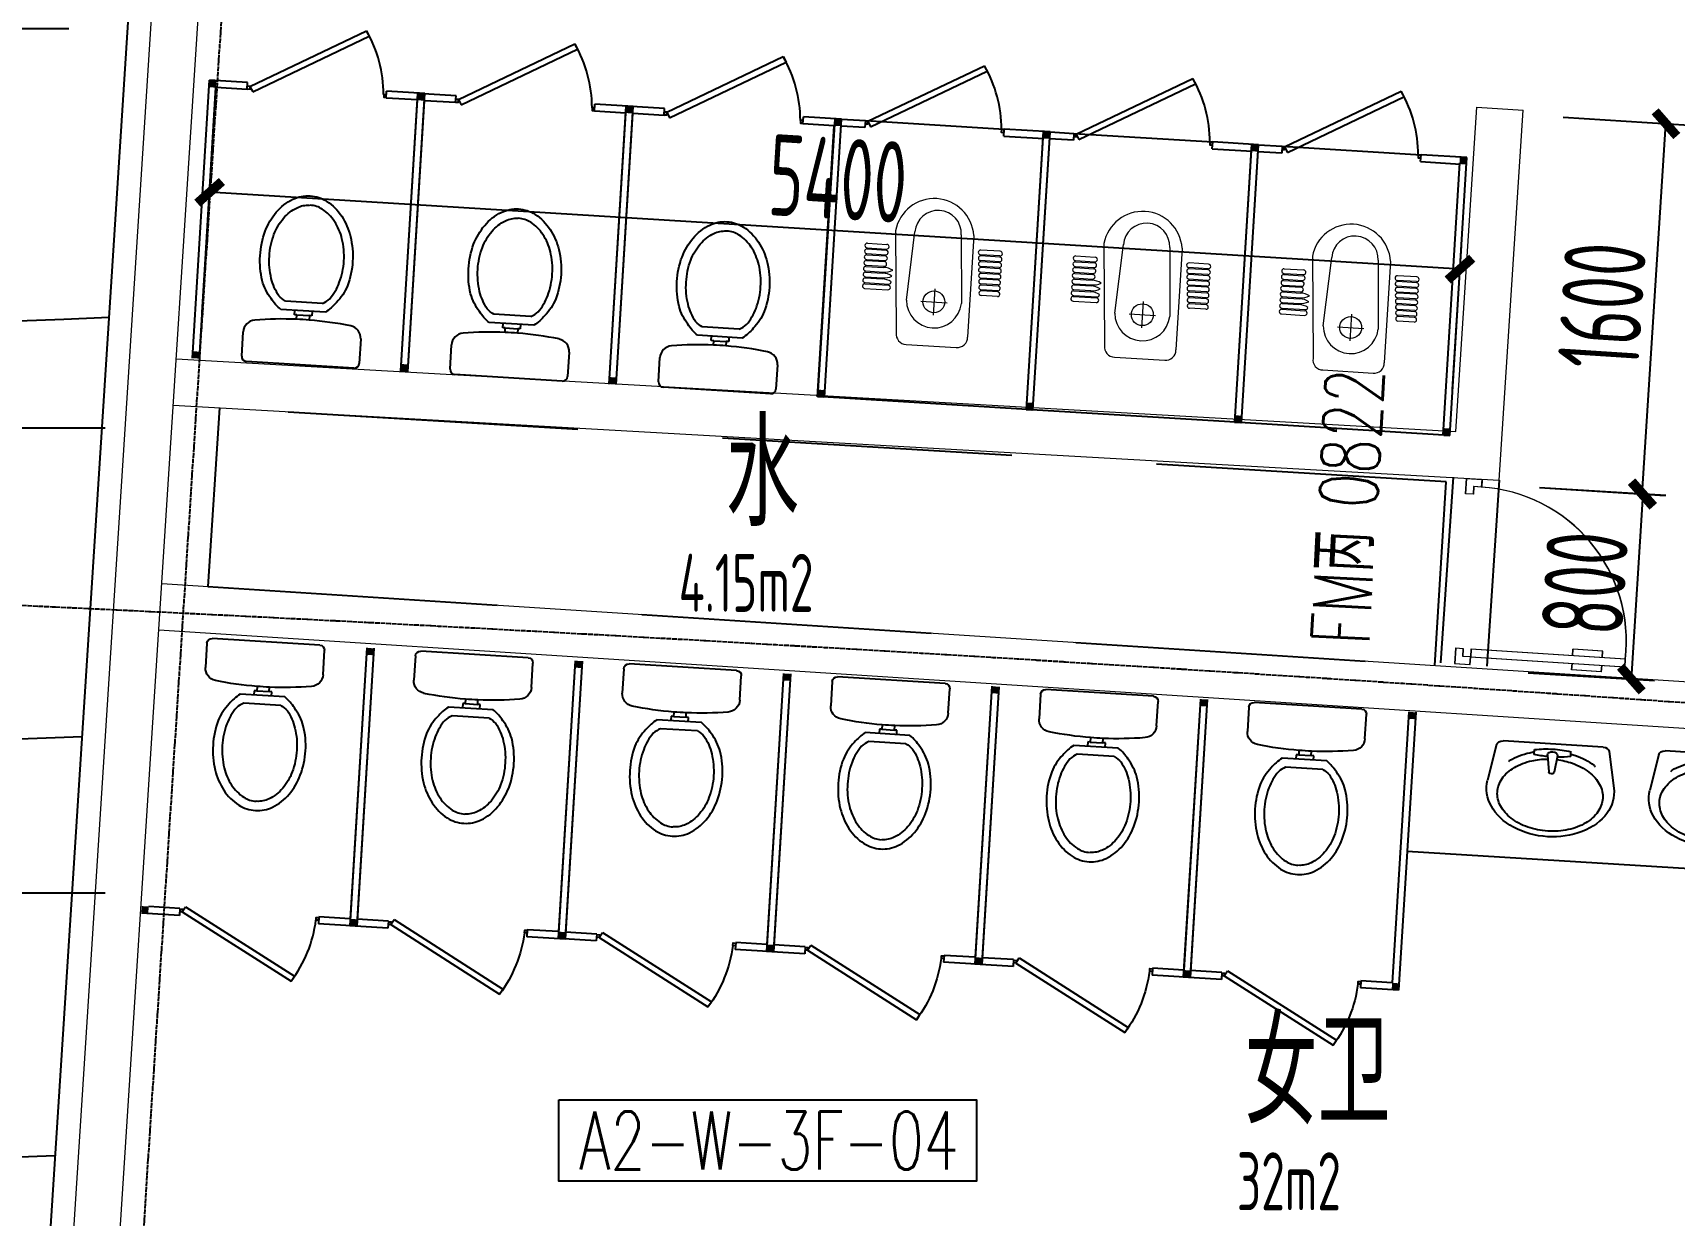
# Model space of a CAD drawing. Header units: millimetres. Extents: x 11515858 to 24947533, y -12764720 to -6305528.
# Drawn here: x 11793209 to 11800285, y -6388443 to -6383348 of the extents above; entities that cross this region are included whole.
import ezdxf
from ezdxf.enums import TextEntityAlignment as Align

# ---------------------------------------------------------------- set-up
doc = ezdxf.new("R2010")
doc.units = ezdxf.units.MM
doc.header["$LTSCALE"] = 10
for name, pattern in [('A2-RD-F3$0$AUDIT_I_130807214254-2', [0]), ('A2-RG-AXIS$0$CENTER', [2, 1.25, -0.25, 0.25, -0.25]), ('A2-RG-AXIS$0$DOTE', [2.42, 2, -0.2, 0.02, -0.2]), ('A2-RI-F3$0$HIDDEN', [0.375, 0.25, -0.125])]:
    doc.linetypes.add(name, pattern=pattern)
for name, color, linetype in [('A2-RB-F3$0$A-DIMS-100', 1, 'Continuous'), ('A2-RD-F3$0$A-1-1-X-toilel$0$A-FIXT', 55, 'Continuous'), ('A2-RD-F3$0$A-STRS', 50, 'Continuous'), ('A2-RD-F3$0$an-door', 2, 'Continuous'), ('A2-RD-F3$0$B1-WC-FIXT', 55, 'A2-RD-F3$0$AUDIT_I_130807214254-2'), ('A2-RG-AXIS$0$A-GRID', 1, 'A2-RG-AXIS$0$CENTER'), ('A2-RI-F3$0$$1$A-SYMB-NUMB-T', 4, 'Continuous'), ('A2-RI-F3$0$$2$A-SYMB', 4, 'Continuous'), ('A2-RI-F3$0$A-HOLE', 2, 'Continuous'), ('A2-RI-F3$0$A-SYMB', 4, 'Continuous'), ('A2-RI-F3$0$A-SYMB-AREA', 4, 'Continuous'), ('A2-RI-F3$0$A-SYMB-DOOR', 4, 'Continuous'), ('A2-RI-F3$0$A-SYMB-NAME', 4, 'Continuous'), ('A2-RI-F3$0$an-door', 2, 'Continuous')]:
    doc.layers.add(name, color=color, linetype=linetype)
doc.layers.add('A2-RI-F3$0$A-DOOR', color=32, linetype='Continuous', lineweight=5)
doc.layers.add('A2-RI-F3$0$A-WALL', color=7, linetype='Continuous', lineweight=5)
doc.styles.add('A2-RB-F3$0$XD2008', font='hzs.shx', dxfattribs={"width": 0.7, "bigfont": 'hztxt.shx'})
doc.styles.add('A2-RI-F3$0$$0$XD2008', font='hzs.shx', dxfattribs={"width": 0.7, "bigfont": 'hztxt.shx'})
doc.styles.add('A2-RI-F3$0$$1$ECADI-TXT', font='simplex.shx', dxfattribs={"bigfont": 'hztxt.shx'})
doc.styles.add('A2-RI-F3$0$ECADI', font='hzs.shx', dxfattribs={"width": 0.7, "bigfont": 'hztxt.shx'})
doc.styles.add('A2-RI-F3$0$ECADI-TXT', font='simplex.shx', dxfattribs={"bigfont": 'hztxt.shx'})
doc.dimstyles.new('A2-RB-F3$0$XD100$0', dxfattribs={"dimscale": 100, "dimtxt": 3.5, "dimasz": 1, "dimexe": 1, "dimexo": 2, "dimgap": 0.5, "dimtad": 1, "dimdec": 0, "dimdsep": 46, "dimtxsty": 'A2-RB-F3$0$XD2008', "dimblk1": 'A2-RB-F3$0$_ArchTick', "dimblk2": 'A2-RB-F3$0$_ArchTick', "dimsah": 1, "dimcen": 2.5, "dimclrt": 4, "dimaunit": 1, "dimadec": 0, "dimazin": 0, "dimtfac": 1, "dimtdec": 0, "dimtix": 1, "dimtmove": 1, "dimatfit": 3, "dimfxl": 0, "dimtolj": 1, "dimtzin": 0, "dimarcsym": 0})

# ---------------------------------------------------------------- blocks, each defined once
blk = doc.blocks.new('A2-RG-AXIS')
at = {"layer": 'A2-RG-AXIS$0$A-GRID', "linetype": 'A2-RG-AXIS$0$DOTE'}
blk.add_line((11795338.9, -6362795.8), (11793349.7, -6393734.2), dxfattribs=at)
for radius in [316700, 313400, 308700]:
    blk.add_arc((11778730.7, -6694178.7), radius, 75.589285, 95.407644, dxfattribs=at)
blk = doc.blocks.new('A2-RB-F3$0$_ArchTick')
at = {"color": 0, "linetype": 'ByBlock', "const_width": 0.4}
blk.add_lwpolyline([(-0.5, -0.5), (0.5, 0.5)], dxfattribs=at)
blk = doc.blocks.new('*D624')
at = {"layer": 'A2-RB-F3$0$A-DIMS-100', "color": 0, "lineweight": -2, "transparency": 16777216}
for p, q in [((11799806.1, -6383710.7), (11800348.9, -6383745.6)), ((11800146.4, -6385335.9), (11800249.1, -6383739.2)), ((11799703.5, -6385307.4), (11800246.2, -6385342.3))]:
    blk.add_line(p, q, dxfattribs=at)
at = {"layer": 'Defpoints', "color": 0, "transparency": 16777216}
for p in [(11799606.6, -6383697.9), (11800249.1, -6383739.2), (11799503.9, -6385294.6)]:
    blk.add_point(p, dxfattribs=at)
at = {"layer": 'A2-RB-F3$0$A-DIMS-100', "color": 0, "lineweight": -2, "transparency": 16777216, "xscale": 100, "yscale": 100, "zscale": 100}
for p, rotation in [((11800249.1, -6383739.2), 86.32117356362525), ((11800146.4, -6385335.9), 266.3211735636252)]:
    blk.add_blockref('A2-RB-F3$0$_ArchTick', p, dxfattribs=dict(at, rotation=rotation))
at = {"layer": 'A2-RB-F3$0$A-DIMS-100', "color": 4, "transparency": 16777216, "insert": (11799973.2, -6384523.1), "char_height": 350, "attachment_point": 5, "rotation": 86.32117, "style": 'A2-RB-F3$0$XD2008'}
blk.add_mtext('\\A1;1600', dxfattribs=at)
blk = doc.blocks.new('*D625')
at = {"layer": 'A2-RB-F3$0$A-DIMS-100', "color": 0, "lineweight": -2, "transparency": 16777216}
for p, q in [((11799703.5, -6385306.8), (11800248.6, -6385340.3)), ((11800148.8, -6385334.2), (11800099.8, -6386132.7)), ((11799654.5, -6386105.3), (11800199.6, -6386138.8))]:
    blk.add_line(p, q, dxfattribs=at)
at = {"layer": 'Defpoints', "color": 0, "transparency": 16777216}
for p in [(11799503.9, -6385294.6), (11799454.9, -6386093.1), (11800099.8, -6386132.7)]:
    blk.add_point(p, dxfattribs=at)
at = {"layer": 'A2-RB-F3$0$A-DIMS-100', "color": 0, "lineweight": -2, "transparency": 16777216, "xscale": 100, "yscale": 100, "zscale": 100}
for p, rotation in [((11800148.8, -6385334.2), 86.4863543222345), ((11800099.8, -6386132.7), 266.4863543222345)]:
    blk.add_blockref('A2-RB-F3$0$_ArchTick', p, dxfattribs=dict(at, rotation=rotation))
at = {"layer": 'A2-RB-F3$0$A-DIMS-100', "color": 4, "transparency": 16777216, "insert": (11799899.7, -6385719.6), "char_height": 350, "attachment_point": 5, "rotation": 86.48635, "style": 'A2-RB-F3$0$XD2008'}
blk.add_mtext('\\A1;800', dxfattribs=at)
blk = doc.blocks.new('*D626')
at = {"layer": 'A2-RB-F3$0$A-DIMS-100', "color": 0, "lineweight": -2, "transparency": 16777216}
for p, q in [((11793939.5, -6384552.2), (11793977.4, -6383935.2)), ((11799361.1, -6384366), (11793971.2, -6384035)), ((11799329.4, -6384883.1), (11799367.2, -6384266.2))]:
    blk.add_line(p, q, dxfattribs=at)
at = {"layer": 'Defpoints', "color": 0, "transparency": 16777216}
for p in [(11793971.2, -6384035), (11793927.2, -6384751.8), (11799317.1, -6385082.7)]:
    blk.add_point(p, dxfattribs=at)
at = {"layer": 'A2-RB-F3$0$A-DIMS-100', "color": 0, "lineweight": -2, "transparency": 16777216, "xscale": 100, "yscale": 100, "zscale": 100}
for p, rotation in [((11793971.2, -6384035), 176.4863543223418), ((11799361.1, -6384366), 356.4863543223418)]:
    blk.add_blockref('A2-RB-F3$0$_ArchTick', p, dxfattribs=dict(at, rotation=rotation))
at = {"layer": 'A2-RB-F3$0$A-DIMS-100', "color": 4, "transparency": 16777216, "insert": (11796680, -6383975.9), "char_height": 350, "attachment_point": 5, "rotation": 356.48635, "style": 'A2-RB-F3$0$XD2008'}
blk.add_mtext('\\A1;5400', dxfattribs=at)
blk = doc.blocks.new('A2-RD-F3$0$A-1-1-X-toilel$0$A-1-10-01~10(B1~wd)$0$A1088D2A')
at = {"layer": 'A2-RD-F3$0$A-1-1-X-toilel$0$A-FIXT'}
for p, q in [((-0.43, 0), (0.43, 0)), ((-0.47, -0.235), (-0.47, -0.04)), ((0.47, -0.04), (0.47, -0.235)), ((-0.05, -0.396), (-0.05, -0.361)), ((0.05, -0.361), (0.05, -0.396)), ((-0.176, -0.431), (0.181, -0.431)), ((-0.148, -0.5), (0.148, -0.5)), ((-0.07, -0.396), (-0.05, -0.396)), ((-0.07, -0.431), (-0.07, -0.396)), ((0.05, -0.396), (-0.05, -0.396)), ((0.05, -0.396), (0.07, -0.396)), ((0.07, -0.396), (0.07, -0.431))]:
    blk.add_line(p, q, dxfattribs=at)
for points in [[(0.002, -1.35, -0.128381), (-0.133, -1.315, -0.106268), (-0.259, -1.203, -0.085065), (-0.338, -1.047, -0.074422), (-0.368, -0.849, -0.074422), (-0.338, -0.652, -0.093985), (-0.259, -0.514, -0.073872), (-0.176, -0.431, -0.130921)], [(-0.148, -0.5, 0.073654), (-0.204, -0.54, 0.085065), (-0.272, -0.674, 0.074422), (-0.298, -0.849, 0.074422), (-0.272, -1.025, 0.085065), (-0.204, -1.159, 0.106268), (-0.101, -1.25, 0.128381), (-0.002, -1.276, 0.131396)], [(0.181, -0.431, -0.073872), (0.264, -0.514, -0.093985), (0.343, -0.652, -0.074422), (0.372, -0.849, -0.074422), (0.343, -1.047, -0.085065), (0.264, -1.203, -0.106268), (0.138, -1.315, -0.128381), (0.002, -1.35, -0.130921)], [(0.148, -0.5, -0.073654), (0.204, -0.54, -0.085065), (0.272, -0.674, -0.074422), (0.298, -0.849, -0.074422), (0.272, -1.025, -0.085065), (0.204, -1.159, -0.106268), (0.101, -1.25, -0.128381), (0.002, -1.276, -0.131396)]]:
    blk.add_lwpolyline(points, format="xyb", dxfattribs=at)
for centre, radius, start, end in [((-0.43, -0.04), 0.04, 90, 180), ((0.43, -0.04), 0.04, 0, 90), ((-0.37, -0.235), 0.1, 180, 262.0681), ((0.37, -0.235), 0.1, 277.9319, 0), ((0, 2.42), 2.781, 262.0681, 268.9699), ((0, 2.42), 2.781, 268.9699, 271.0301), ((0, 2.42), 2.781, 271.0301, 277.9319)]:
    blk.add_arc(centre, radius, start, end, dxfattribs=at)
blk = doc.blocks.new('A2-RD-F3$0$A-1-1-X-toilel$0$A-1-10-01~10(B1~wd)$0$A1088D2B')
at = {"layer": 'A2-RD-F3$0$A-1-1-X-toilel$0$A-FIXT'}
for p, q in [((-465, 0), (-465, -1200)), ((-435, 0), (-435, -1170)), ((435, 0), (435, -1170)), ((465, 0), (465, -1200)), ((-465, -1200), (-300, -1200)), ((-435, -1170), (-300, -1170)), ((-300, -1170), (-300, -1200)), ((275.9, -1161.4), (-210.9, -1431.4)), ((289.1, -1184.1), (-197.8, -1454.1)), ((289.1, -1184.1), (275.9, -1161.4)), ((300, -1170), (435, -1170)), ((300, -1170), (300, -1200)), ((300, -1200), (465, -1200)), ((-197.8, -1454.1), (-210.9, -1431.4))]:
    blk.add_line(p, q, dxfattribs=at)
for points in [[(-299.8, -1184.1), (-289.1, -1184.1), (-289.1, -1172.6), (-299.8, -1172.6)], [(300, -1172.6), (288, -1172.6), (288, -1184.1), (300, -1184.1)]]:
    blk.add_lwpolyline(points, dxfattribs=at)
blk.add_arc((270.5, -1147.3), 559.9, 183.77186, 213.23098, dxfattribs=at)
for points in [[(-465, -30), (-435, -30), (-465, 0), (-435, 0)], [(435, -30), (465, -30), (435, 0), (465, 0)], [(-465, -1200), (-435, -1200), (-465, -1170), (-435, -1170)], [(435, -1200), (465, -1200), (435, -1170), (465, -1170)]]:
    blk.add_trace(points, dxfattribs=at)
at = {"layer": 'A2-RD-F3$0$A-1-1-X-toilel$0$A-FIXT', "xscale": 540, "yscale": 540, "zscale": 540}
blk.add_blockref('A2-RD-F3$0$A-1-1-X-toilel$0$A-1-10-01~10(B1~wd)$0$A1088D2A', (0, 0), dxfattribs=at)
blk = doc.blocks.new('A2-RD-F3$0$BI-W-db')
at = {"layer": 'A2-RD-F3$0$A-1-1-X-toilel$0$A-FIXT'}
for points in [[(-10400, 6726), (-10370, 6726), (-10400, 6756), (-10370, 6756)], [(-9230, 6726), (-9200, 6726), (-9230, 6756), (-9200, 6756)], [(-10400, 5826), (-10370, 5826), (-10400, 5856), (-10370, 5856)], [(-9230, 5826), (-9200, 5826), (-9230, 5856), (-9200, 5856)]]:
    blk.add_trace(points, dxfattribs=at)
at = {"layer": 'A2-RD-F3$0$B1-WC-FIXT'}
for p, q in [((-10400, 6755.9), (-10400, 6730.5)), ((-9200, 6755.9), (-10400, 6755.9)), ((-10400, 5851.4), (-10400, 6755.9)), ((-10400, 6726), (-9225.4, 6726)), ((-9230, 6623.5), (-9230, 6726)), ((-9200, 6755.9), (-9200, 6730.5)), ((-9200, 6726), (-9200, 6623.5)), ((-9200, 6623.5), (-9230, 6623.5)), ((-9202.6, 6612.6), (-9225.3, 6599.5)), ((-9225.3, 6599.5), (-8955.3, 6112.6)), ((-9202.6, 6612.6), (-8932.6, 6125.7)), ((-9230, 6023.5), (-9230, 5851.4)), ((-9230, 6023.5), (-9200, 6023.5)), ((-9200, 5826), (-9200, 6023.5)), ((-9225.4, 5856), (-10400, 5856)), ((-10400, 5851.4), (-10400, 5826)), ((-10400, 5826), (-10400, 5851.4)), ((-10400, 5826), (-9200, 5826))]:
    blk.add_line(p, q, dxfattribs=at)
at = {"layer": 'A2-RD-F3$0$B1-WC-FIXT', "lineweight": 13}
for p, q in [((-9911.9, 6592.4), (-9911.9, 6592.4)), ((-9901.9, 6582.4), (-9901.9, 6482)), ((-9896.9, 6582.4), (-9896.9, 6480.1)), ((-9886.9, 6592.4), (-9886.9, 6592.4)), ((-9876.9, 6582.4), (-9876.9, 6510)), ((-9871.9, 6582.4), (-9871.9, 6508)), ((-9861.9, 6592.4), (-9861.9, 6592.4)), ((-9851.9, 6582.4), (-9851.9, 6508)), ((-9846.9, 6582.4), (-9846.9, 6506.1)), ((-9836.9, 6592.4), (-9836.9, 6592.4)), ((-9826.9, 6582.4), (-9826.9, 6506.1)), ((-9821.9, 6582.4), (-9821.9, 6504.1)), ((-9811.9, 6592.4), (-9811.9, 6592.4)), ((-9801.9, 6582.4), (-9801.9, 6504.1)), ((-9796.9, 6582.4), (-9796.9, 6502.2)), ((-9786.9, 6592.4), (-9786.9, 6592.4)), ((-9776.9, 6582.4), (-9776.9, 6502.2)), ((-9771.9, 6582.4), (-9771.9, 6500.3)), ((-9761.9, 6592.4), (-9761.9, 6592.4)), ((-9751.9, 6582.4), (-9751.9, 6500.3)), ((-9746.9, 6582.4), (-9746.9, 6498.3)), ((-9736.9, 6592.4), (-9736.9, 6592.4)), ((-9726.9, 6582.4), (-9726.9, 6498.3)), ((-9665.6, 6464.5), (-10104.5, 6434.6)), ((-9911.9, 6472), (-9911.9, 6472)), ((-9886.9, 6472), (-9886.9, 6472)), ((-9886.9, 6470.1), (-9886.9, 6470.1)), ((-9861.9, 6472), (-9861.9, 6472)), ((-9861.9, 6468.1), (-9861.9, 6468.1)), ((-9836.9, 6466.2), (-9836.9, 6466.2)), ((-9811.9, 6494.1), (-9811.9, 6494.1)), ((-9786.9, 6492.2), (-9786.9, 6492.2)), ((-9761.9, 6490.3), (-9761.9, 6490.3)), ((-9736.9, 6488.3), (-9736.9, 6488.3)), ((-10152, 6389.2), (-10152, 6172.3)), ((-9962, 6399.4), (-9665.6, 6380.7)), ((-9962, 6337.9), (-9962, 6223.6)), ((-9904.8, 6280.7), (-10019.1, 6280.7)), ((-9665.6, 6180.7), (-9962, 6162.1)), ((-9665.6, 6126.8), (-10104.5, 6126.8)), ((-9911.9, 6089.5), (-9911.9, 6089.5)), ((-9911.9, 6089.5), (-9911.9, 6089.5)), ((-9886.9, 6091.4), (-9886.9, 6091.4)), ((-9886.9, 6091.4), (-9886.9, 6091.4)), ((-9886.9, 6089.5), (-9886.9, 6089.5)), ((-9886.9, 6089.5), (-9886.9, 6089.5)), ((-9861.9, 6093.4), (-9861.9, 6093.4)), ((-9861.9, 6093.4), (-9861.9, 6093.4)), ((-9861.9, 6089.5), (-9861.9, 6089.5)), ((-9861.9, 6089.5), (-9861.9, 6089.5)), ((-9846.9, 6009), (-9846.9, 6085.3)), ((-9846.9, 6009), (-9846.9, 6085.3)), ((-9836.9, 6095.3), (-9836.9, 6095.3)), ((-9836.9, 6095.3), (-9836.9, 6095.3)), ((-9826.9, 6009), (-9826.9, 6085.3)), ((-9826.9, 6009), (-9826.9, 6085.3)), ((-9821.9, 6009), (-9821.9, 6087.3)), ((-9821.9, 6009), (-9821.9, 6087.3)), ((-9811.9, 6097.3), (-9811.9, 6097.3)), ((-9811.9, 6097.3), (-9811.9, 6097.3)), ((-9801.9, 6009), (-9801.9, 6087.3)), ((-9801.9, 6009), (-9801.9, 6087.3)), ((-9796.9, 6009), (-9796.9, 6089.2)), ((-9796.9, 6009), (-9796.9, 6089.2)), ((-9786.9, 6099.2), (-9786.9, 6099.2)), ((-9786.9, 6099.2), (-9786.9, 6099.2)), ((-9776.9, 6009), (-9776.9, 6089.2)), ((-9776.9, 6009), (-9776.9, 6089.2)), ((-9771.9, 6009), (-9771.9, 6091.1)), ((-9771.9, 6009), (-9771.9, 6091.1)), ((-9761.9, 6101.1), (-9761.9, 6101.1)), ((-9761.9, 6101.1), (-9761.9, 6101.1)), ((-9751.9, 6009), (-9751.9, 6091.1)), ((-9751.9, 6009), (-9751.9, 6091.1)), ((-9746.9, 6009), (-9746.9, 6093.1)), ((-9746.9, 6009), (-9746.9, 6093.1)), ((-9736.9, 6103.1), (-9736.9, 6103.1)), ((-9736.9, 6103.1), (-9736.9, 6103.1)), ((-9726.9, 6009), (-9726.9, 6093.1)), ((-9726.9, 6009), (-9726.9, 6093.1)), ((-9921.9, 6009), (-9921.9, 6079.5)), ((-9921.9, 6009), (-9921.9, 6079.5)), ((-9901.9, 6009), (-9901.9, 6079.5)), ((-9901.9, 6009), (-9901.9, 6079.5)), ((-9896.9, 6009), (-9896.9, 6081.4)), ((-9896.9, 6009), (-9896.9, 6081.4)), ((-9876.9, 6009), (-9876.9, 6081.4)), ((-9876.9, 6009), (-9876.9, 6081.4)), ((-9871.9, 6009), (-9871.9, 6083.4)), ((-9871.9, 6009), (-9871.9, 6083.4)), ((-9851.9, 6009), (-9851.9, 6083.4)), ((-9851.9, 6009), (-9851.9, 6083.4)), ((-9911.9, 5999), (-9911.9, 5999)), ((-9911.9, 5999), (-9911.9, 5999)), ((-9886.9, 5999), (-9886.9, 5999)), ((-9886.9, 5999), (-9886.9, 5999)), ((-9861.9, 5999), (-9861.9, 5999)), ((-9861.9, 5999), (-9861.9, 5999)), ((-9836.9, 5999), (-9836.9, 5999)), ((-9836.9, 5999), (-9836.9, 5999)), ((-9811.9, 5999), (-9811.9, 5999)), ((-9811.9, 5999), (-9811.9, 5999)), ((-9786.9, 5999), (-9786.9, 5999)), ((-9786.9, 5999), (-9786.9, 5999)), ((-9761.9, 5999), (-9761.9, 5999)), ((-9761.9, 5999), (-9761.9, 5999)), ((-9736.9, 5999), (-9736.9, 5999)), ((-9736.9, 5999), (-9736.9, 5999))]:
    blk.add_line(p, q, dxfattribs=at)
at = {"layer": 'A2-RD-F3$0$B1-WC-FIXT', "color": 3}
blk.add_line((-9200, 6623.5), (-9200, 6023.5), dxfattribs=at)
at = {"layer": 'A2-RD-F3$0$B1-WC-FIXT', "lineweight": 13}
blk.add_lwpolyline([(-9921.9, 6582.4), (-9921.9, 6482)], dxfattribs=at)
at = {"layer": 'A2-RD-F3$0$B1-WC-FIXT'}
for points in [[(-9214.1, 6623.4), (-9214.1, 6612.6), (-9202.6, 6612.6), (-9202.6, 6623.4)], [(-9202.6, 6023.5), (-9202.6, 6035.5), (-9214.1, 6035.5), (-9214.1, 6023.5)]]:
    blk.add_lwpolyline(points, dxfattribs=at)
at = {"layer": 'A2-RD-F3$0$B1-WC-FIXT', "lineweight": 13}
blk.add_circle((-9962, 6280.7), 47.1, dxfattribs=at)
for centre, radius, start, end in [((-9911.9, 6582.4), 10, 90, 180), ((-9911.9, 6582.4), 10, 0, 90), ((-9886.9, 6582.4), 10, 90, 180), ((-9886.9, 6582.4), 10, 0, 90), ((-9861.9, 6582.4), 10, 90, 180), ((-9861.9, 6582.4), 10, 0, 90), ((-9836.9, 6582.4), 10, 90, 180), ((-9836.9, 6582.4), 10, 0, 90), ((-9811.9, 6582.4), 10, 90, 180), ((-9811.9, 6582.4), 10, 0, 90), ((-9786.9, 6582.4), 10, 90, 180), ((-9786.9, 6582.4), 10, 0, 90), ((-9761.9, 6582.4), 10, 90, 180), ((-9761.9, 6582.4), 10, 0, 90), ((-9736.9, 6582.4), 10, 90, 180), ((-9736.9, 6582.4), 10, 0, 90), ((-9950.5, 6507.2), 73.7, 329.71903, 2.13865), ((-9911.9, 6482), 10, 180, 270), ((-9911.9, 6482), 10, 270, 0), ((-9886.9, 6480.1), 10, 180, 270), ((-9798.3, 6505.3), 73.7, 177.85892, 210.27886), ((-9925.5, 6505.3), 73.7, 329.71903, 2.13865), ((-9773.3, 6503.3), 73.7, 177.85892, 210.27886), ((-9900.5, 6503.3), 73.7, 329.71903, 2.13865), ((-9811.9, 6504.1), 10, 180, 270), ((-9811.9, 6504.1), 10, 270, 0), ((-9786.9, 6502.2), 10, 180, 270), ((-9786.9, 6502.2), 10, 270, 0), ((-9761.9, 6500.3), 10, 180, 270), ((-9761.9, 6500.3), 10, 270, 0), ((-9736.9, 6498.3), 10, 180, 270), ((-9736.9, 6498.3), 10, 270, 0), ((-9687.2, 6295.7), 170.2, 277.27101, 82.7287), ((-10108.2, 6391), 43.8, 85.14511, 182.41268), ((-9955.6, 6280.7), 118.8, 93.04874, 266.95126), ((-9667, 6280.7), 100, 270.77498, 89.22502), ((-10108.2, 6170.4), 43.8, 177.58732, 274.85489), ((-9911.9, 6079.5), 10, 90, 180), ((-9911.9, 6079.5), 10, 90, 180), ((-9911.9, 6079.5), 10, 0, 90), ((-9911.9, 6079.5), 10, 0, 90), ((-9886.9, 6081.4), 10, 90, 180), ((-9886.9, 6081.4), 10, 90, 180), ((-9886.9, 6081.4), 10, 0, 90), ((-9886.9, 6081.4), 10, 0, 90), ((-9861.9, 6083.4), 10, 90, 180), ((-9861.9, 6083.4), 10, 90, 180), ((-9861.9, 6083.4), 10, 0, 90), ((-9861.9, 6083.4), 10, 0, 90), ((-9836.9, 6085.3), 10, 90, 180), ((-9836.9, 6085.3), 10, 90, 180), ((-9836.9, 6085.3), 10, 0, 90), ((-9836.9, 6085.3), 10, 0, 90), ((-9811.9, 6087.3), 10, 90, 180), ((-9811.9, 6087.3), 10, 90, 180), ((-9811.9, 6087.3), 10, 0, 90), ((-9811.9, 6087.3), 10, 0, 90), ((-9786.9, 6089.2), 10, 90, 180), ((-9786.9, 6089.2), 10, 90, 180), ((-9786.9, 6089.2), 10, 0, 90), ((-9786.9, 6089.2), 10, 0, 90), ((-9761.9, 6091.1), 10, 90, 180), ((-9761.9, 6091.1), 10, 90, 180), ((-9761.9, 6091.1), 10, 0, 90), ((-9761.9, 6091.1), 10, 0, 90), ((-9736.9, 6093.1), 10, 90, 180), ((-9736.9, 6093.1), 10, 90, 180), ((-9736.9, 6093.1), 10, 0, 90), ((-9736.9, 6093.1), 10, 0, 90), ((-9911.9, 6009), 10, 180, 270), ((-9911.9, 6009), 10, 180, 270), ((-9911.9, 6009), 10, 270, 0), ((-9911.9, 6009), 10, 270, 0), ((-9886.9, 6009), 10, 180, 270), ((-9886.9, 6009), 10, 180, 270), ((-9886.9, 6009), 10, 270, 0), ((-9886.9, 6009), 10, 270, 0), ((-9861.9, 6009), 10, 180, 270), ((-9861.9, 6009), 10, 180, 270), ((-9861.9, 6009), 10, 270, 0), ((-9861.9, 6009), 10, 270, 0), ((-9836.9, 6009), 10, 180, 270), ((-9836.9, 6009), 10, 180, 270), ((-9836.9, 6009), 10, 270, 0), ((-9836.9, 6009), 10, 270, 0), ((-9811.9, 6009), 10, 180, 270), ((-9811.9, 6009), 10, 180, 270), ((-9811.9, 6009), 10, 270, 0), ((-9811.9, 6009), 10, 270, 0), ((-9786.9, 6009), 10, 180, 270), ((-9786.9, 6009), 10, 180, 270), ((-9786.9, 6009), 10, 270, 0), ((-9786.9, 6009), 10, 270, 0), ((-9761.9, 6009), 10, 180, 270), ((-9761.9, 6009), 10, 180, 270), ((-9761.9, 6009), 10, 270, 0), ((-9761.9, 6009), 10, 270, 0), ((-9736.9, 6009), 10, 180, 270), ((-9736.9, 6009), 10, 180, 270), ((-9736.9, 6009), 10, 270, 0), ((-9736.9, 6009), 10, 270, 0)]:
    blk.add_arc(centre, radius, start, end, dxfattribs=at)
at = {"layer": 'A2-RD-F3$0$B1-WC-FIXT'}
blk.add_arc((-9239.4, 6594), 559.9, 273.77186, 303.23098, dxfattribs=at)
blk = doc.blocks.new('A2-RD-F3$0$A-1-1-X-toilel$0$A-1-10-01~10(B1~wd)$0$A$C39426295')
at = {"layer": 'A2-RD-F3$0$A-1-1-X-toilel$0$A-FIXT'}
for p, q in [((29.2, 382.7, 4500), (0, 227, 4500)), ((488.5, 400, 4500), (56.5, 400, 4500)), ((193.7, 350.8, 4500), (193.7, 371.4, 4500)), ((351.2, 350.8, 4500), (351.2, 371.4, 4500)), ((515.7, 382.7, 4500), (544.9, 227, 4500)), ((250.5, 351.1, 4500), (261.5, 278.8, 4500)), ((294.5, 351.1, 4500), (283.5, 278.8, 4500))]:
    blk.add_line(p, q, dxfattribs=at)
at = {"layer": 'A2-RD-F3$0$A-1-1-X-toilel$0$A-FIXT', "extrusion": (0, 0, -1)}
for centre, major_axis, start_param, end_param in [((56.5, 380, 4500), (27.5, 0), 3.277215, 4.712389), ((267, 182.2, 4500), (257.5, 0), 3.959185, 4.341951), ((272.5, 171.9, 4500), (272.7, 0), 4.341951, 4.419347), ((272.5, 125.2, 4500), (347.6, 0), 4.483782, 4.712389), ((272.5, 351.1, 4500), (22, 0), 3.141593, 6.283185), ((272.5, 125.2, 4500), (347.6, 0), -1.570796, -1.342189), ((272.5, 171.9, 4500), (272.7, 0), -1.277754, -1.200359), ((278, 182.2, 4500), (257.5, 0), -1.200359, -0.817592), ((488.5, 380, 4500), (27.5, 0), 4.712389, 6.147563), ((258.5, 175, 4500), (214.8, 0), 3.55759, 3.959185), ((414.3, 151.7, 4500), (396.8, 0), 3.737677, 3.75941), ((267, 168.5, 4500), (227.2, 0), 3.959185, 4.341951), ((272.5, 158.2, 4500), (242.4, 0), 4.341951, 4.629594), ((272.5, 597, 4500), (347.6, 0), 1.631074, 1.799403), ((272.5, 158.2, 4500), (242.4, 0), -1.488001, -1.200359), ((272.5, 597, 4500), (347.6, 0), 1.342189, 1.510519), ((278, 168.5, 4500), (227.2, 0), -1.200359, -0.817592), ((286.5, 175, 4500), (214.8, 0), -0.817592, -0.415998), ((130.6, 151.7, 4500), (396.8, 0), -0.617817, -0.596084), ((272.5, 200, 4500), (275, 0), -0.135622, 3.277215), ((245.3, 179.3, 4500), (200.4, 0), 3.141593, 3.55759), ((272.5, 278.8, 4500), (11, 0), -0.000069, 3.141524), ((299.7, 179.3, 4500), (200.4, 0), -0.415998, 0), ((245.3, 179.3, 4500), (200.4, 0), 2.725595, 3.141593), ((299.7, 179.3, 4500), (200.4, 0), 0, 0.415998), ((258.5, 183.5, 4500), (214.8, 0), 2.324001, 2.725595), ((286.5, 183.5, 4500), (214.8, 0), 0.415998, 0.817592), ((267, 190.1, 4500), (227.2, 0), 1.941234, 2.324001), ((272.5, 200.4, 4500), (242.4, 0), 1.570796, 1.941234), ((272.5, 200.4, 4500), (242.4, 0), 1.200359, 1.570796), ((278, 190.1, 4500), (227.2, 0), 0.817592, 1.200359)]:
    blk.add_ellipse(centre, major_axis=major_axis, ratio=0.727273, start_param=start_param, end_param=end_param, dxfattribs=at)
blk = doc.blocks.new('A2-RD-F3')
at = {"layer": 'A2-RD-F3$0$A-1-1-X-toilel$0$A-FIXT'}
for p, q in [((11794648.7, -6385998.3), (11794577, -6387166.1)), ((11794678.7, -6386000.2), (11794605.1, -6387197.9)), ((11799133.4, -6386874.8), (11800896.7, -6386983.1)), ((11793841.6, -6387151), (11793676.9, -6387140.9)), ((11793843.4, -6387121.1), (11793708.7, -6387112.8)), ((11793843.4, -6387121.1), (11793841.6, -6387151)), ((11793853.4, -6387135.8), (11793867.9, -6387114)), ((11793853.4, -6387135.8), (11794322.9, -6387435.2)), ((11793867.9, -6387114), (11794337.4, -6387413.3)), ((11794442.3, -6387157.9), (11794440.4, -6387187.8)), ((11794577, -6387166.1), (11794442.3, -6387157.9)), ((11794605.1, -6387197.9), (11794440.4, -6387187.8)), ((11794322.9, -6387435.2), (11794337.4, -6387413.3))]:
    blk.add_line(p, q, dxfattribs=at)
for points in [[(11793843.3, -6387123.7), (11793855.2, -6387124.4), (11793854.5, -6387135.9), (11793842.5, -6387135.2)], [(11794441.3, -6387171.9), (11794430.5, -6387171.3), (11794431.2, -6387159.8), (11794442, -6387160.4)]]:
    blk.add_lwpolyline(points, dxfattribs=at)
blk.add_arc((11793874.2, -6387100.2), 559.9, 323.25537, 352.71449, dxfattribs=at)
for points in [[(11794676.8, -6386030.1), (11794646.9, -6386028.3), (11794678.7, -6386000.2), (11794648.7, -6385998.3)], [(11793706.8, -6387142.8), (11793676.9, -6387140.9), (11793708.7, -6387112.8), (11793678.7, -6387111)], [(11794605.1, -6387197.9), (11794575.2, -6387196.1), (11794607, -6387168), (11794577, -6387166.1)]]:
    blk.add_trace(points, dxfattribs=at)
at = {"layer": 'A2-RD-F3$0$A-STRS', "linetype": 'Continuous'}
for radius, start, end in [(79120, 263.40482, 272.477627), (80920, 263.543419, 272.34017), (82720, 263.675952, 272.208728)]:
    blk.add_arc((11790117.6, -6305527.5), radius, start, end, dxfattribs=at)
at = {"layer": 'A2-RD-F3$0$an-door'}
blk.add_line((11793072, -6391818.6), (11793922.3, -6378594.8), dxfattribs=at)
at = {"layer": 'A2-RD-F3$0$A-1-1-X-toilel$0$A-FIXT'}
for name, p, rotation in [('A2-RD-F3$0$A-1-1-X-toilel$0$A-1-10-01~10(B1~wd)$0$A1088D2B', (11794361.4, -6384778.3), 176.5004429497951), ('A2-RD-F3$0$A-1-1-X-toilel$0$A-1-10-01~10(B1~wd)$0$A1088D2B', (11795259.7, -6384834.6), 176.5004429497951), ('A2-RD-F3$0$A-1-1-X-toilel$0$A-1-10-01~10(B1~wd)$0$A1088D2B', (11796158, -6384889.5), 176.5004429497951), ('A2-RD-F3$0$BI-W-db', (11803972.8, -6374948.9), 86.48708378773983), ('A2-RD-F3$0$BI-W-db', (11804871.1, -6375004.1), 86.48708378773983), ('A2-RD-F3$0$BI-W-db', (11805769.4, -6375059.3), 86.48708378773983), ('A2-RD-F3$0$A-1-1-X-toilel$0$A-1-10-01~10(B1~wd)$0$A$C39426295', (11799466.5, -6386795.4, -4500), 356.4881438977076), ('A2-RD-F3$0$A-1-1-X-toilel$0$A-1-10-01~10(B1~wd)$0$A$C39426295', (11800165.2, -6386838.3, -4500), 356.4881438977076)]:
    blk.add_blockref(name, p, dxfattribs=dict(at, rotation=rotation))
at = {"layer": 'A2-RD-F3$0$A-1-1-X-toilel$0$A-FIXT', "extrusion": (0, 0, -1), "xscale": 540, "yscale": 540, "zscale": -540, "rotation": 3.513645768562949}
blk.add_blockref('A2-RD-F3$0$A-1-1-X-toilel$0$A-1-10-01~10(B1~wd)$0$A1088D2A', (-11794214.5, -6385971.7), dxfattribs=at)
at = {"layer": 'A2-RD-F3$0$A-1-1-X-toilel$0$A-FIXT', "xscale": -1, "rotation": 356.4863542314371}
for p in [(11795112.9, -6386026.8), (11796011.2, -6386082), (11796909.5, -6386137.2), (11797807.8, -6386192.3), (11798706.1, -6386247.5)]:
    blk.add_blockref('A2-RD-F3$0$A-1-1-X-toilel$0$A-1-10-01~10(B1~wd)$0$A1088D2B', p, dxfattribs=at)
blk = doc.blocks.new('A2-RI-F3$0$5erhfh')
at = {"layer": 'A2-RI-F3$0$A-SYMB-AREA', "style": 'A2-RI-F3$0$ECADI', "width": 0.7}
blk.add_attdef('340M2', text='', height=2.5, dxfattribs=at).set_placement((0, 1.25), align=Align.MIDDLE_LEFT)
at = {"layer": 'A2-RI-F3$0$A-SYMB-NAME', "style": 'A2-RI-F3$0$ECADI', "width": 0.7}
blk.add_attdef('CHINESENAME', (-12.292, 3.087), '', height=4.5, dxfattribs=at)
blk = doc.blocks.new('A2-RI-F3$0$door-1000')
for p, q in [((0.6493, 0.6471), (0.7083, 0.7059)), ((0.6787, 0.6175), (0.6493, 0.6471)), ((0.7082, 0.647), (0.6787, 0.6175)), ((0.7376, 0.6174), (0.7082, 0.647)), ((0.7083, 0.7059), (0.7083, 0.7059)), ((0.7083, 0.7059), (0.7672, 0.6469)), ((0.7672, 0.6469), (0.7376, 0.6174)), ((0.059, 0.0588), (0, 0)), ((0, 0), (0.0588, -0.059)), ((0, 0), (0, 0)), ((0.0589, -0.0001), (0.0884, 0.0293)), ((0.0884, 0.0293), (0.059, 0.0588)), ((0.0588, -0.059), (0.0883, -0.0296)), ((0.0883, -0.0296), (0.0589, -0.0001)), ((0.1179, -0.0002), (0.0883, -0.0296)), ((0.0883, -0.0296), (0.6766, -0.6199)), ((0.7061, -0.5905), (0.1179, -0.0002)), ((0.4506, -0.4431), (0.4756, -0.4182)), ((0.5051, -0.3888), (0.5301, -0.3639)), ((0.6183, -0.5024), (0.6432, -0.4775)), ((0.5638, -0.5566), (0.5888, -0.5318)), ((0.6766, -0.6199), (0.7061, -0.5905))]:
    blk.add_line(p, q)
at = {"lineweight": 13}
for p, q in [((0.6432, -0.4775), (0.5301, -0.3639)), ((0.5638, -0.5566), (0.4506, -0.4431))]:
    blk.add_line(p, q, dxfattribs=at)
blk.add_arc((0.1481, 0.0285), 0.8333, 312.03498, 44.97267, dxfattribs=at)
blk = doc.blocks.new('A2-RI-F3$0$ECADI-TAG-DOOR')
blk = doc.blocks.new('A2-RI-F3$0$TERTDRG')
at = {"layer": 'A2-RI-F3$0$$1$A-SYMB-NUMB-T', "color": 1}
blk.add_lwpolyline([(0, 0), (1800, 0), (1800, -350), (0, -350)], close=True, dxfattribs=at)
at = {"layer": 'A2-RI-F3$0$$1$A-SYMB-NUMB-T', "style": 'A2-RI-F3$0$$1$ECADI-TXT', "width": 0.7}
blk.add_attdef('CODE', text='', height=250, dxfattribs=at).set_placement((904.9, -175), align=Align.MIDDLE_CENTER)
blk = doc.blocks.new('A2-RI-F3$0$$2$ECADI-TAG-HGHT（国标）')
at = {"color": 1}
blk.add_line((-2.121, 2.121), (11.768, 2.121), dxfattribs=at)
at = {"color": 1, "const_width": 0.5}
blk.add_lwpolyline([(-2.121, 2.121), (0, 0), (2.121, 2.121)], dxfattribs=at)
at = {"style": 'A2-RI-F3$0$$0$XD2008', "width": 0.7}
blk.add_attdef('FL', text='', height=3, dxfattribs=at).set_placement((-2.689, 2.967), align=Align.RIGHT)
for tag, p in [('F.F.L.', (2.284, 2.967)), ('T.O.S.', (2.284, -1.104))]:
    blk.add_attdef(tag, p, '', height=3, dxfattribs=at)
blk = doc.blocks.new('A2-RI-F3')
at = {"layer": 'A2-RI-F3$0$A-HOLE', "linetype": 'A2-RI-F3$0$HIDDEN', "ltscale": 500}
blk.add_lwpolyline([(11794013.3, -6384964.2), (11793962.9, -6385734.4), (11799253.5, -6386074.3), (11799301.1, -6385282.1), (11794013.3, -6384964.2)], dxfattribs=at)
at = {"layer": 'A2-RI-F3$0$A-WALL'}
for p, q in [((11793220.9, -6394178.5), (11794299.4, -6377404.5)), ((11793165.5, -6391923.2), (11794028.6, -6378499.8)), ((11793165.5, -6391923.2), (11794028.6, -6378499.8)), ((11799343.9, -6385065.2), (11799433.8, -6383668)), ((11799433.8, -6383668), (11799633.4, -6383680.9)), ((11799530.8, -6385276.1), (11799633.4, -6383680.9)), ((11793826.9, -6384753.3), (11799343.9, -6385065.2)), ((11793814.1, -6384952.9), (11799530.8, -6385276.1)), ((11793764.7, -6385721.4), (11801546.3, -6386221.8)), ((11793751.8, -6385921), (11801533.4, -6386421.3))]:
    blk.add_line(p, q, dxfattribs=at)
at = {"layer": 'A2-RI-F3$0$an-door'}
for p, q in [((11793072, -6391818.6), (11793922.3, -6378594.8)), ((11799331.2, -6385262.6), (11799277.3, -6386062.9)), ((11799530.8, -6385276.1), (11799476.9, -6386076.4))]:
    blk.add_line(p, q, dxfattribs=at)
at = {"linetype": 'A2-RI-F3$0$HIDDEN', "ltscale": 3}
blk.add_blockref('A2-RG-AXIS', (0, 0), dxfattribs=at)
ref = blk.add_blockref('A2-RI-F3$0$5erhfh', (11797426.1, -6385781.6), dxfattribs=dict(xscale=100, yscale=100, zscale=100))
ref.add_attrib('340M2', '4.15m2', (11795993.2, -6385843), dxfattribs={"layer": 'A2-RI-F3$0$A-SYMB-AREA', "height": 250, "style": 'A2-RI-F3$0$ECADI', "width": 0.7})
ref.add_attrib('CHINESENAME', '水', (11796196.9, -6385472.9), dxfattribs={"layer": 'A2-RI-F3$0$A-SYMB-NAME', "height": 450, "style": 'A2-RI-F3$0$ECADI', "width": 0.7})
ref = blk.add_blockref('A2-RI-F3$0$5erhfh', (11799661.7, -6388360.9), dxfattribs=dict(xscale=100, yscale=100, zscale=100))
ref.add_attrib('340M2', '32m2', (11798399.5, -6388422.3), dxfattribs={"layer": 'A2-RI-F3$0$A-SYMB-AREA', "height": 250, "style": 'A2-RI-F3$0$ECADI', "width": 0.7})
ref.add_attrib('CHINESENAME', '女卫', (11798432.5, -6388052.2), dxfattribs={"layer": 'A2-RI-F3$0$A-SYMB-NAME', "height": 450, "style": 'A2-RI-F3$0$ECADI', "width": 0.7})
at = {"layer": 'A2-RI-F3$0$$2$A-SYMB', "xscale": 100, "yscale": 100, "zscale": 100}
blk.add_blockref('A2-RI-F3$0$$2$ECADI-TAG-HGHT（国标）', (11792187.6, -6383541), dxfattribs=at).add_auto_attribs({'F.F.L.': '9.270', 'T.O.S.': '9.220'})
at = {"layer": 'A2-RI-F3$0$$2$A-SYMB'}
ref = blk.add_blockref('A2-RI-F3$0$$2$ECADI-TAG-HGHT（国标）', (11792343.8, -6385261.4), dxfattribs=dict(at, xscale=100, yscale=100, zscale=100))
ref.add_attrib('F.F.L.', '9.390', (11792481.5, -6384964.7), dxfattribs={"layer": '0', "height": 300, "style": 'A2-RI-F3$0$$0$XD2008', "width": 0.7})
ref.add_attrib('T.O.S.', '9.340', (11792490.7, -6385371.8), dxfattribs={"layer": '0', "height": 300, "style": 'A2-RI-F3$0$$0$XD2008', "width": 0.7})
ref = blk.add_blockref('A2-RI-F3$0$$2$ECADI-TAG-HGHT（国标）', (11792343.8, -6387266.2), dxfattribs=dict(at, xscale=100, yscale=100, zscale=100))
ref.add_attrib('F.F.L.', '9.510', (11792481.5, -6386969.4), dxfattribs={"layer": '0', "height": 300, "style": 'A2-RI-F3$0$$0$XD2008', "width": 0.7})
ref.add_attrib('T.O.S.', '9.460', (11792490.7, -6387376.6), dxfattribs={"layer": '0', "height": 300, "style": 'A2-RI-F3$0$$0$XD2008', "width": 0.7})
at = {"layer": 'A2-RI-F3$0$A-DOOR', "xscale": 800.0000000001139, "yscale": 800.0000000001139, "zscale": 800.0000000001139, "rotation": 41.42016649061853}
for p in [(11799337.5, -6386066.2), (11799339, -6386066.2)]:
    blk.add_blockref('A2-RI-F3$0$door-1000', p, dxfattribs=at)
at = {"layer": 'A2-RI-F3$0$A-SYMB'}
blk.add_blockref('A2-RI-F3$0$TERTDRG', (11795477.2, -6387946.7), dxfattribs=at).add_auto_attribs({'CODE': 'A2-W-3F-04'})
at = {"layer": 'A2-RI-F3$0$A-SYMB-DOOR'}
ref = blk.add_blockref('A2-RI-F3$0$ECADI-TAG-DOOR', (11799733.5, -6385307.3, -333.3), dxfattribs=dict(at, xscale=100.0000000006261, yscale=100.0000000006261, zscale=100.0000000006261, rotation=87.12597520355602))
ref.add_attrib('门窗主编号1', 'FM丙', dxfattribs={"height": 250, "rotation": 87.12598, "style": 'A2-RI-F3$0$ECADI-TXT', "width": 0.7}).set_placement((11798994.5, -6385500.5, -333.3), align=Align.RIGHT)
ref.add_attrib('门窗主编号2', '0822', (11799003.7, -6385401.9), dxfattribs={"height": 250, "rotation": 87.12598, "style": 'A2-RI-F3$0$ECADI-TXT', "width": 0.7})
blk = doc.blocks.new('A2-RB-F3')
at = {"layer": 'A2-RB-F3$0$A-DIMS-100'}
for p1, p2, distance, picture, middle in [((11799503.9, -6385294.6), (11799606.6, -6383697.9), -643.9, '*D624', (11799973.2, -6384523.1)), ((11799317.1, -6385082.7), (11793927.2, -6384751.8), -718.1, '*D626', (11796680, -6383975.9)), ((11799503.9, -6385294.6), (11799454.9, -6386093.1), 646.2, '*D625', (11799899.7, -6385719.6))]:
    dim = blk.add_aligned_dim(p1=p1, p2=p2, distance=distance, dimstyle='A2-RB-F3$0$XD100$0', dxfattribs=at)
    dim.commit()
    dim.dimension.update_dxf_attribs({"geometry": picture, "text_midpoint": middle})

msp = doc.modelspace()

# ---------------------------------------------------------------- block references
for name in ['A2-RB-F3', 'A2-RI-F3', 'A2-RG-AXIS', 'A2-RD-F3']:
    msp.add_blockref(name, (0, 0))

doc.saveas('drawing.dxf')
